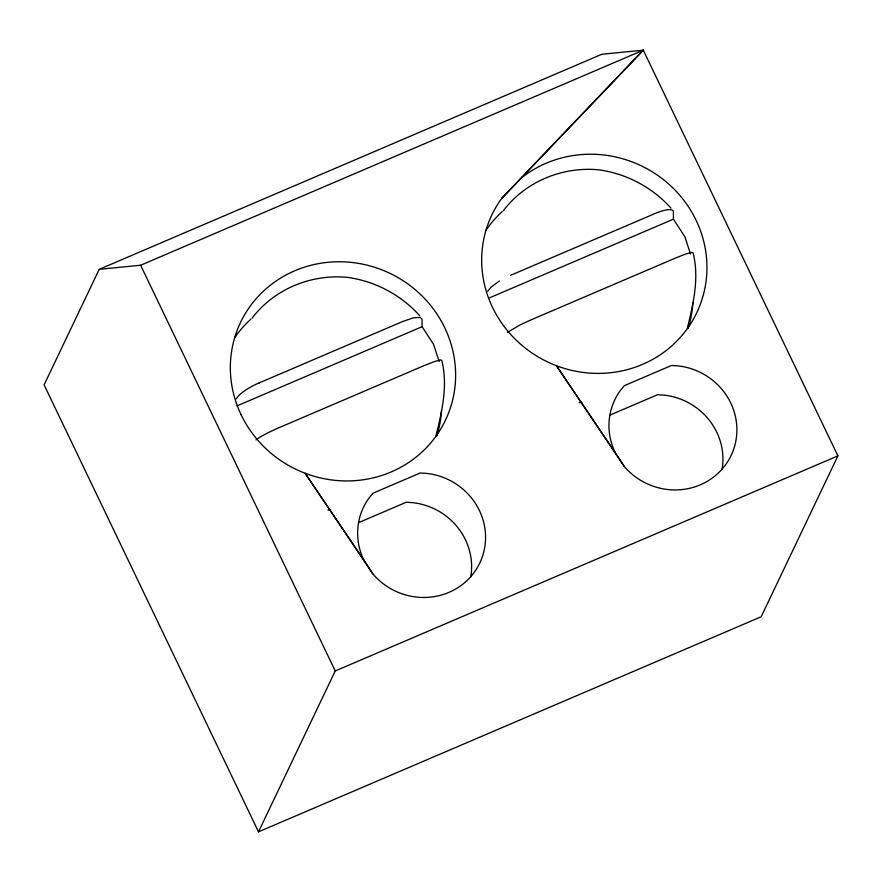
<?xml version="1.0" encoding="UTF-8"?>
<svg xmlns="http://www.w3.org/2000/svg" width="882" height="882" viewBox="0 0 882 882"><rect width="100%" height="100%" fill="white"/><g stroke="black" fill="none" stroke-linecap="round" stroke-linejoin="round"><path stroke-width="1.32" d="M436.028 435.631C442.014 411.199 448.1 385.346 441.75 360.396L440.526 359.867L434.418 361.576L424.022 365.644L280.355 427.12A22.811 2.326 -24.5 0 0 256.023 439.864M687.354 328.093C693.351 303.662 699.426 277.819 693.076 252.858L691.863 252.329L685.645 254.049L675.347 258.106L531.692 319.582L520.424 324.73L507.348 332.338M99.214 269.33L44.1 384.861L258.503 831.836L761.166 616.761L837.9 455.884L643.287 50.164L601.866 54.254L99.214 269.33L140.624 265.239L643.287 50.164L501.637 198.505A113.524 108.684 25.5 0 0 575.45 371.179A113.524 108.684 25.5 0 0 702.932 238.394A113.524 108.684 25.5 0 0 521.372 177.955M258.503 831.836L335.237 670.959L837.9 455.884M487.669 291.303L491.186 287.014L499.333 281.016M501.637 198.505L643.287 50.164M251.998 318.27C274.17 288.954 311.236 273.861 347.596 277.367C375.379 281.292 400.88 294.808 419.656 315.668M503.335 210.743C525.496 181.416 562.573 166.323 598.933 169.84C626.716 173.754 652.206 187.271 670.982 208.13M259.154 382.92L402.82 321.445L413.338 317.84L420.163 317.399L422.07 319.372L422.103 326.693L433.514 344.256L439.159 361.488M510.491 275.382L654.146 213.907A22.811 6.13 -26.8 0 1 673.385 211.845L673.429 219.166L684.851 236.718L690.496 253.95M237.082 405.863L422.103 326.693M489.664 297.785L673.429 219.166M359.051 522.431L406.205 502.255L412.82 502.663A64.474 61.718 25.5 0 1 470.712 576.982M610.388 414.904L657.542 394.728L664.157 395.125A64.474 61.718 25.5 0 1 722.038 469.445M615.118 452.444L556.443 365.732L624.18 466.38A64.474 61.718 25.5 0 0 729.855 457.956A64.474 61.718 25.5 0 0 678.104 365.876L671.489 365.479L624.335 385.655L620.3 390.616A64.474 61.718 25.5 0 0 615.118 452.444L624.18 466.38M363.792 559.982L305.117 473.259L372.854 573.917A64.474 61.718 25.5 0 0 478.518 565.494A64.474 61.718 25.5 0 0 426.778 473.413L420.163 473.006L373.009 493.181L368.963 498.154A64.474 61.718 25.5 0 0 363.792 559.982L372.854 573.917M140.624 265.239L335.237 670.959M581.933 402.644A113.524 108.673 25.5 0 1 579.242 402.556M486.136 229.948A113.524 108.673 25.5 0 1 502.233 211.592M692.822 302.945A113.524 108.673 25.5 0 1 688.192 328.28M330.607 510.182A113.524 108.684 25.5 0 1 327.917 510.094M234.799 337.486A113.524 108.684 25.5 0 1 250.907 319.13M441.496 410.472A113.524 108.684 25.5 0 1 436.866 435.818M236.343 398.84A22.811 6.13 -26.8 0 1 259.154 382.909M241.194 414.904A113.524 108.673 25.5 0 0 435.653 436.678A113.524 108.673 25.5 0 0 352.094 262.483A113.524 108.673 25.5 0 0 241.194 414.904"/></g></svg>
